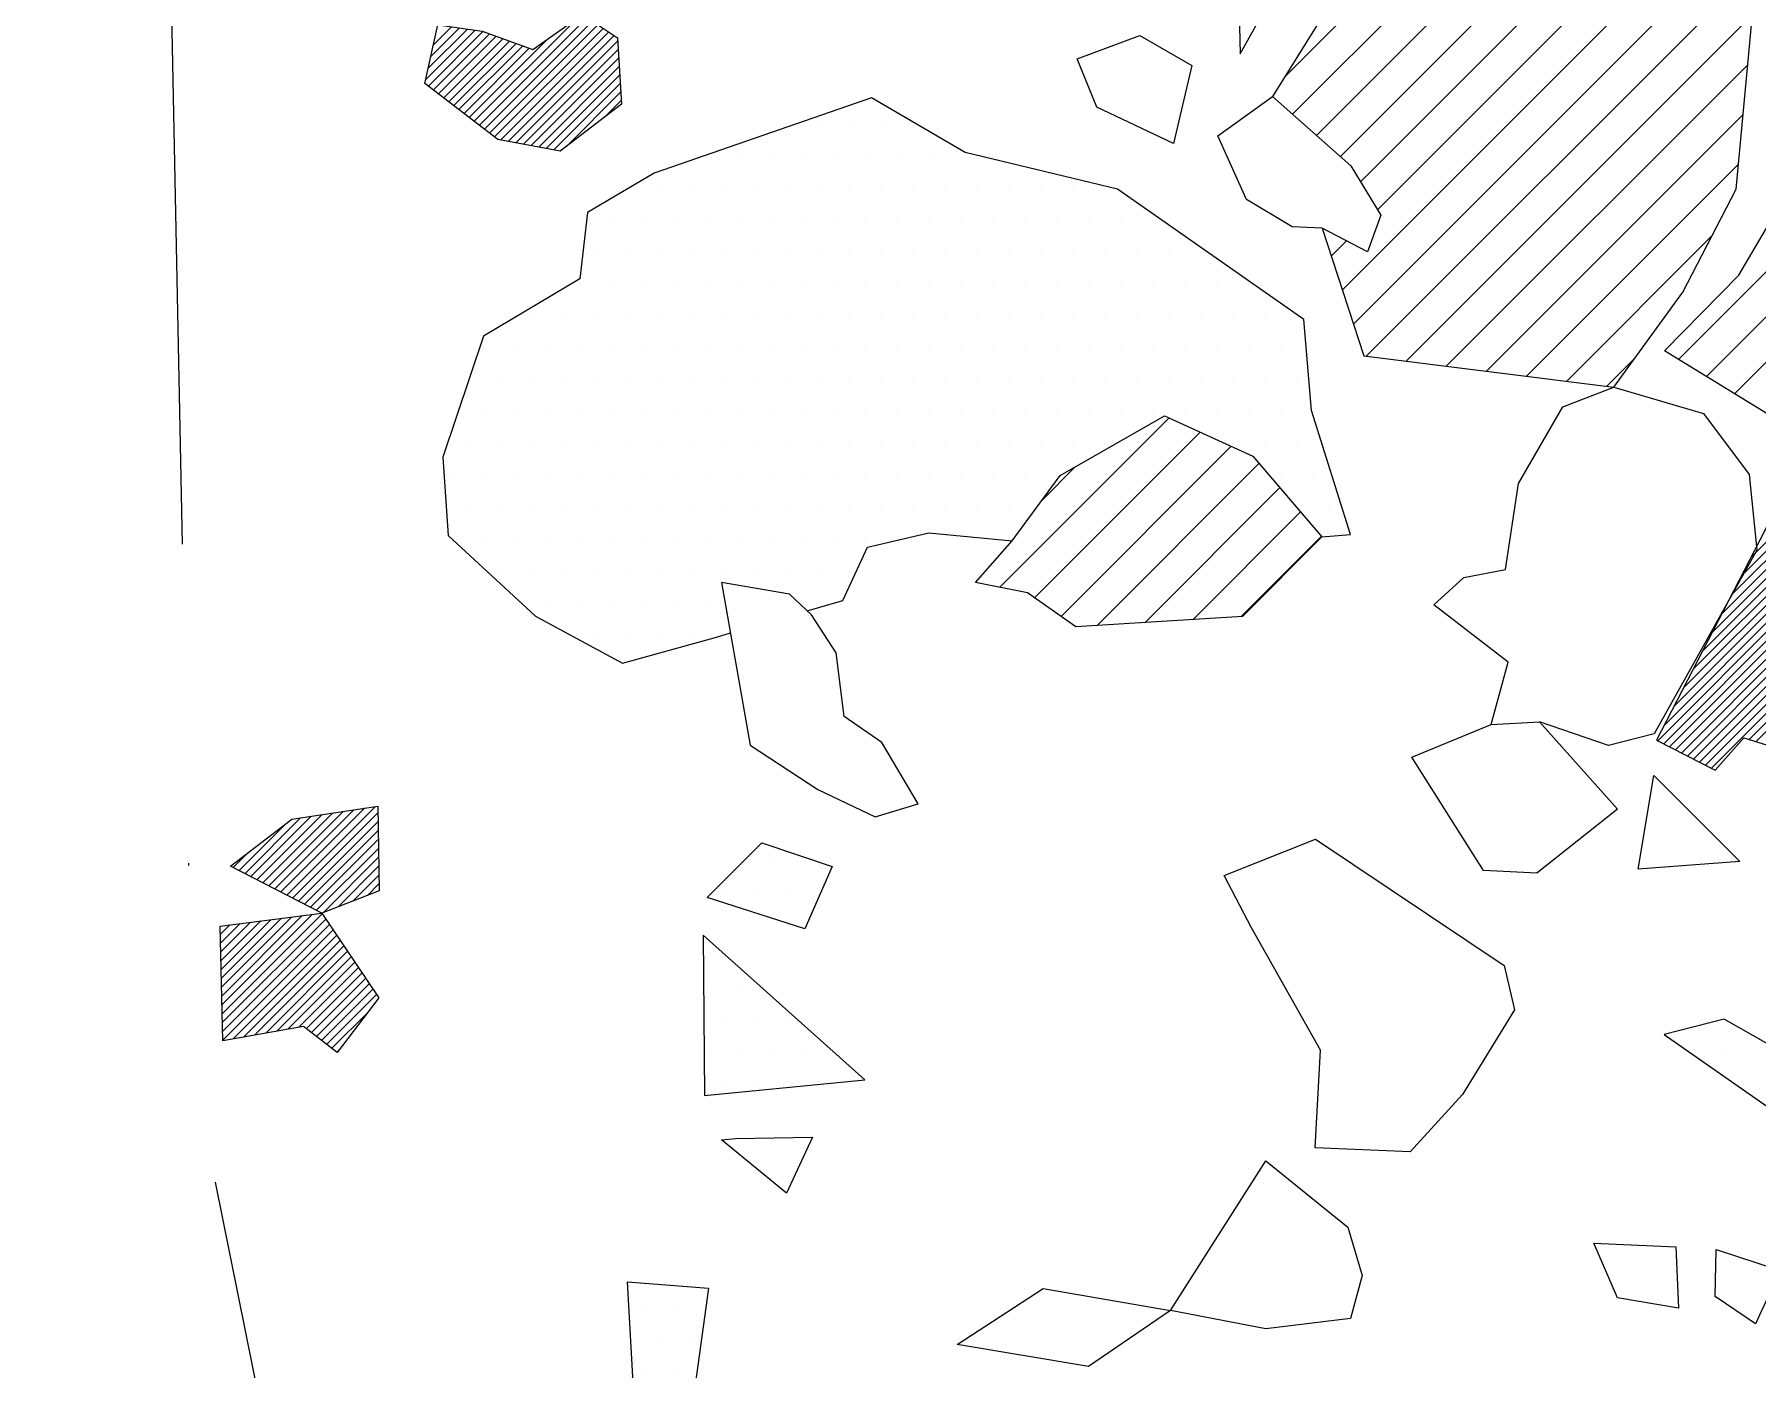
# Model space of a CAD drawing. Header units: metres. Extents: x -387 to -245, y -1892 to -1526.
# Drawn here: x -387 to -319.4, y -1673.8 to -1621.4 of the extents above; entities that cross this region are included whole.
import ezdxf

# ---------------------------------------------------------------- set-up
doc = ezdxf.new("R2010")
doc.units = ezdxf.units.M
doc.header["$LTSCALE"] = 25
doc.header["$MEASUREMENT"] = 0
doc.linetypes.add('STRICHPUNKTX2', pattern=[2, 1, -0.5, 0, -0.5])
doc.layers.get('0').update_dxf_attribs({"linetype": 'CONTINUOUS'})
for name, color, linetype in [('FEUER', 1, 'CONTINUOUS'), ('GRABUNGSGRENZE', 3, 'STRICHPUNKTX2'), ('KNOCHEN', 2, 'CONTINUOUS'), ('KNOCHENSCHRAFF', 2, 'CONTINUOUS'), ('STEINE', 4, 'CONTINUOUS'), ('STEINESCHRAFF', 4, 'CONTINUOUS')]:
    doc.layers.add(name, color=color, linetype=linetype)

# ---------------------------------------------------------------- blocks, each defined once
blk = doc.blocks.new('*X4')
at = {"color": 0}
for p, q in [((-319.666, -1641.956), (-316.398, -1638.687)), ((-320.043, -1642.686), (-316.631, -1639.275)), ((-320.42, -1643.417), (-316.865, -1639.862)), ((-320.797, -1644.147), (-317.099, -1640.449)), ((-321.174, -1644.878), (-317.332, -1641.036)), ((-321.927, -1646.338), (-317.8, -1642.211)), ((-321.55, -1645.608), (-317.566, -1641.623)), ((-322.304, -1647.069), (-318.033, -1642.798)), ((-322.681, -1647.799), (-318.254, -1643.372)), ((-323.319, -1649.144), (-318.279, -1644.104)), ((-323.058, -1648.53), (-318.267, -1643.738)), ((-323.085, -1649.264), (-318.291, -1644.47)), ((-322.851, -1649.384), (-318.304, -1644.836)), ((-322.617, -1649.503), (-318.316, -1645.202)), ((-322.383, -1649.623), (-318.328, -1645.568)), ((-322.15, -1649.743), (-318.341, -1645.934)), ((-321.916, -1649.862), (-318.353, -1646.299)), ((-321.682, -1649.982), (-318.365, -1646.665)), ((-321.448, -1650.101), (-318.378, -1647.031)), ((-321.214, -1650.221), (-318.39, -1647.397)), ((-319.727, -1649.087), (-318.402, -1647.763)), ((-319.457, -1649.171), (-318.415, -1648.129)), ((-378.728, -1654.349), (-376.546, -1652.166)), ((-378.495, -1654.469), (-376.129, -1652.103)), ((-378.261, -1654.589), (-375.713, -1652.04)), ((-378.028, -1654.709), (-375.296, -1651.977)), ((-377.794, -1654.829), (-374.88, -1651.915)), ((-377.561, -1654.949), (-374.463, -1651.852)), ((-377.328, -1655.07), (-374.047, -1651.789)), ((-377.094, -1655.19), (-373.63, -1651.726)), ((-376.861, -1655.31), (-373.518, -1651.968)), ((-376.627, -1655.43), (-373.513, -1652.316)), ((-378.961, -1654.229), (-377.142, -1652.409)), ((-376.394, -1655.55), (-373.508, -1652.664)), ((-376.161, -1655.67), (-373.503, -1653.012)), ((-379.195, -1654.108), (-378.649, -1653.563)), ((-375.927, -1655.79), (-373.497, -1653.361)), ((-375.655, -1655.872), (-373.492, -1653.709)), ((-375.079, -1655.65), (-373.487, -1654.057)), ((-374.503, -1655.427), (-373.482, -1654.406)), ((-373.928, -1655.205), (-373.477, -1654.754)), ((-379.697, -1656.732), (-379.323, -1656.358)), ((-379.689, -1657.078), (-378.917, -1656.306)), ((-379.682, -1657.424), (-378.512, -1656.254)), ((-379.674, -1657.769), (-378.107, -1656.202)), ((-379.666, -1658.115), (-377.701, -1656.15)), ((-379.658, -1658.461), (-377.296, -1656.098)), ((-379.651, -1658.807), (-376.89, -1656.047)), ((-379.643, -1659.153), (-376.485, -1655.995)), ((-379.635, -1659.498), (-376.08, -1655.943)), ((-379.627, -1659.844), (-375.704, -1655.921)), ((-379.62, -1660.19), (-375.561, -1656.132)), ((-379.612, -1660.536), (-375.419, -1656.343)), ((-379.604, -1660.882), (-375.276, -1656.553)), ((-379.198, -1660.829), (-375.133, -1656.764)), ((-378.769, -1660.753), (-374.991, -1656.975)), ((-378.339, -1660.677), (-374.848, -1657.186)), ((-377.909, -1660.601), (-374.705, -1657.397)), ((-377.48, -1660.525), (-374.563, -1657.608)), ((-377.05, -1660.449), (-374.42, -1657.819)), ((-376.621, -1660.373), (-374.277, -1658.03)), ((-376.322, -1660.428), (-374.135, -1658.241)), ((-376.123, -1660.582), (-373.992, -1658.452)), ((-375.923, -1660.736), (-373.849, -1658.662)), ((-375.723, -1660.89), (-373.707, -1658.873)), ((-375.523, -1661.043), (-373.564, -1659.084)), ((-375.324, -1661.197), (-373.89, -1659.764)), ((-375.124, -1661.351), (-375.025, -1661.252))]:
    blk.add_line(p, q, dxfattribs=at)
blk = doc.blocks.new('*X7')
at = {"color": 0}
for p, q in [((-371.643, -1623.222), (-369.7, -1621.279)), ((-371.541, -1622.767), (-370.008, -1621.234)), ((-371.44, -1622.312), (-370.316, -1621.188)), ((-371.339, -1621.857), (-370.625, -1621.143)), ((-369.736, -1624.851), (-365.665, -1620.779)), ((-369.536, -1625.004), (-365.31, -1620.778)), ((-369.336, -1625.158), (-365.098, -1620.92)), ((-369.136, -1625.312), (-364.886, -1621.061)), ((-368.937, -1625.465), (-364.674, -1621.203)), ((-371.536, -1623.468), (-369.397, -1621.33)), ((-371.336, -1623.622), (-369.137, -1621.423)), ((-371.136, -1623.775), (-368.877, -1621.517)), ((-370.936, -1623.929), (-368.617, -1621.61)), ((-370.736, -1624.083), (-368.357, -1621.704)), ((-370.536, -1624.236), (-368.097, -1621.797)), ((-370.336, -1624.39), (-367.837, -1621.891)), ((-369.936, -1624.697), (-366.884, -1621.645)), ((-368.699, -1625.581), (-364.462, -1621.344)), ((-368.401, -1625.637), (-364.25, -1621.486)), ((-368.103, -1625.693), (-364.107, -1621.696)), ((-370.136, -1624.544), (-367.577, -1621.984)), ((-367.806, -1625.749), (-364.087, -1622.03)), ((-367.508, -1625.805), (-364.068, -1622.364)), ((-367.21, -1625.861), (-364.048, -1622.698)), ((-366.913, -1625.916), (-364.029, -1623.032)), ((-366.615, -1625.972), (-364.009, -1623.366)), ((-366.134, -1625.845), (-363.99, -1623.7)), ((-364.627, -1624.691), (-363.97, -1624.034))]:
    blk.add_line(p, q, dxfattribs=at)
blk = doc.blocks.new('*X20')
at = {"color": 0}
for p, q in [((-335.258, -1632.799), (-320.765, -1618.306)), ((-334.753, -1634.062), (-319.679, -1618.988)), ((-337.641, -1624.575), (-333.003, -1619.938)), ((-336.703, -1625.405), (-330.937, -1619.639)), ((-335.764, -1626.234), (-329.031, -1619.501)), ((-334.98, -1627.218), (-327.43, -1619.668)), ((-334.314, -1628.32), (-325.829, -1619.835)), ((-337.939, -1623.105), (-335.436, -1620.602)), ((-335.693, -1631.466), (-324.228, -1620.001)), ((-333.182, -1634.259), (-319.605, -1620.681)), ((-331.612, -1634.456), (-319.786, -1622.63)), ((-330.041, -1634.653), (-319.967, -1624.579)), ((-328.47, -1634.85), (-320.148, -1626.528)), ((-322.503, -1634.186), (-315.366, -1627.049)), ((-321.408, -1634.859), (-314.493, -1627.944)), ((-326.899, -1635.047), (-321.182, -1629.329)), ((-320.313, -1635.531), (-313.621, -1628.839)), ((-336.128, -1630.133), (-335.529, -1629.535)), ((-325.328, -1635.243), (-324.195, -1634.111))]:
    blk.add_line(p, q, dxfattribs=at)
blk = doc.blocks.new('*X21')
at = {"color": 0}
for p, q in [((-349.118, -1643.124), (-342.477, -1636.483)), ((-347.76, -1643.533), (-341.264, -1637.037)), ((-346.722, -1644.263), (-340.05, -1637.591)), ((-347.456, -1639.693), (-346.175, -1638.413)), ((-345.31, -1644.618), (-338.954, -1638.262)), ((-343.425, -1644.501), (-338.139, -1639.216)), ((-341.54, -1644.384), (-337.325, -1640.169)), ((-339.655, -1644.267), (-336.51, -1641.122))]:
    blk.add_line(p, q, dxfattribs=at)
blk = doc.blocks.new('*X23')
at = {"color": 0}
for p, q in [((-356.25, -1625), (-356.25, -1625)), ((-355, -1625), (-355, -1625)), ((-353.75, -1625), (-353.75, -1625)), ((-352.5, -1625), (-352.5, -1625)), ((-360.625, -1626.25), (-360.625, -1626.25)), ((-359.375, -1626.25), (-359.375, -1626.25)), ((-358.125, -1626.25), (-358.125, -1626.25)), ((-356.875, -1626.25), (-356.875, -1626.25)), ((-355.625, -1626.25), (-355.625, -1626.25)), ((-354.375, -1626.25), (-354.375, -1626.25)), ((-353.125, -1626.25), (-353.125, -1626.25)), ((-351.875, -1626.25), (-351.875, -1626.25)), ((-350.625, -1626.25), (-350.625, -1626.25)), ((-362.5, -1627.5), (-362.5, -1627.5)), ((-361.25, -1627.5), (-361.25, -1627.5)), ((-360, -1627.5), (-360, -1627.5)), ((-358.75, -1627.5), (-358.75, -1627.5)), ((-357.5, -1627.5), (-357.5, -1627.5)), ((-356.25, -1627.5), (-356.25, -1627.5)), ((-355, -1627.5), (-355, -1627.5)), ((-353.75, -1627.5), (-353.75, -1627.5)), ((-352.5, -1627.5), (-352.5, -1627.5)), ((-351.25, -1627.5), (-351.25, -1627.5)), ((-350, -1627.5), (-350, -1627.5)), ((-348.75, -1627.5), (-348.75, -1627.5)), ((-347.5, -1627.5), (-347.5, -1627.5)), ((-346.25, -1627.5), (-346.25, -1627.5)), ((-345, -1627.5), (-345, -1627.5)), ((-364.375, -1628.75), (-364.375, -1628.75)), ((-363.125, -1628.75), (-363.125, -1628.75)), ((-361.875, -1628.75), (-361.875, -1628.75)), ((-360.625, -1628.75), (-360.625, -1628.75)), ((-359.375, -1628.75), (-359.375, -1628.75)), ((-358.125, -1628.75), (-358.125, -1628.75)), ((-356.875, -1628.75), (-356.875, -1628.75)), ((-355.625, -1628.75), (-355.625, -1628.75)), ((-354.375, -1628.75), (-354.375, -1628.75)), ((-353.125, -1628.75), (-353.125, -1628.75)), ((-351.875, -1628.75), (-351.875, -1628.75)), ((-350.625, -1628.75), (-350.625, -1628.75)), ((-349.375, -1628.75), (-349.375, -1628.75)), ((-348.125, -1628.75), (-348.125, -1628.75)), ((-346.875, -1628.75), (-346.875, -1628.75)), ((-345.625, -1628.75), (-345.625, -1628.75)), ((-344.375, -1628.75), (-344.375, -1628.75)), ((-343.125, -1628.75), (-343.125, -1628.75)), ((-365, -1630), (-365, -1630)), ((-363.75, -1630), (-363.75, -1630)), ((-362.5, -1630), (-362.5, -1630)), ((-361.25, -1630), (-361.25, -1630)), ((-360, -1630), (-360, -1630)), ((-358.75, -1630), (-358.75, -1630)), ((-357.5, -1630), (-357.5, -1630)), ((-356.25, -1630), (-356.25, -1630)), ((-355, -1630), (-355, -1630)), ((-353.75, -1630), (-353.75, -1630)), ((-352.5, -1630), (-352.5, -1630)), ((-351.25, -1630), (-351.25, -1630)), ((-350, -1630), (-350, -1630)), ((-348.75, -1630), (-348.75, -1630)), ((-347.5, -1630), (-347.5, -1630)), ((-346.25, -1630), (-346.25, -1630)), ((-345, -1630), (-345, -1630)), ((-343.75, -1630), (-343.75, -1630)), ((-342.5, -1630), (-342.5, -1630)), ((-341.25, -1630), (-341.25, -1630)), ((-365.625, -1631.25), (-365.625, -1631.25)), ((-364.375, -1631.25), (-364.375, -1631.25)), ((-363.125, -1631.25), (-363.125, -1631.25)), ((-361.875, -1631.25), (-361.875, -1631.25)), ((-360.625, -1631.25), (-360.625, -1631.25)), ((-359.375, -1631.25), (-359.375, -1631.25)), ((-358.125, -1631.25), (-358.125, -1631.25)), ((-356.875, -1631.25), (-356.875, -1631.25)), ((-355.625, -1631.25), (-355.625, -1631.25)), ((-354.375, -1631.25), (-354.375, -1631.25)), ((-353.125, -1631.25), (-353.125, -1631.25)), ((-351.875, -1631.25), (-351.875, -1631.25)), ((-350.625, -1631.25), (-350.625, -1631.25)), ((-349.375, -1631.25), (-349.375, -1631.25)), ((-348.125, -1631.25), (-348.125, -1631.25)), ((-346.875, -1631.25), (-346.875, -1631.25)), ((-345.625, -1631.25), (-345.625, -1631.25)), ((-344.375, -1631.25), (-344.375, -1631.25)), ((-343.125, -1631.25), (-343.125, -1631.25)), ((-341.875, -1631.25), (-341.875, -1631.25)), ((-340.625, -1631.25), (-340.625, -1631.25)), ((-339.375, -1631.25), (-339.375, -1631.25)), ((-367.5, -1632.5), (-367.5, -1632.5)), ((-366.25, -1632.5), (-366.25, -1632.5)), ((-365, -1632.5), (-365, -1632.5)), ((-363.75, -1632.5), (-363.75, -1632.5)), ((-362.5, -1632.5), (-362.5, -1632.5)), ((-361.25, -1632.5), (-361.25, -1632.5)), ((-360, -1632.5), (-360, -1632.5)), ((-358.75, -1632.5), (-358.75, -1632.5)), ((-357.5, -1632.5), (-357.5, -1632.5)), ((-356.25, -1632.5), (-356.25, -1632.5)), ((-355, -1632.5), (-355, -1632.5)), ((-353.75, -1632.5), (-353.75, -1632.5)), ((-352.5, -1632.5), (-352.5, -1632.5)), ((-351.25, -1632.5), (-351.25, -1632.5)), ((-350, -1632.5), (-350, -1632.5)), ((-348.75, -1632.5), (-348.75, -1632.5)), ((-347.5, -1632.5), (-347.5, -1632.5)), ((-346.25, -1632.5), (-346.25, -1632.5)), ((-345, -1632.5), (-345, -1632.5)), ((-343.75, -1632.5), (-343.75, -1632.5)), ((-342.5, -1632.5), (-342.5, -1632.5)), ((-341.25, -1632.5), (-341.25, -1632.5)), ((-340, -1632.5), (-340, -1632.5)), ((-338.75, -1632.5), (-338.75, -1632.5)), ((-337.5, -1632.5), (-337.5, -1632.5)), ((-369.375, -1633.75), (-369.375, -1633.75)), ((-368.125, -1633.75), (-368.125, -1633.75)), ((-366.875, -1633.75), (-366.875, -1633.75)), ((-365.625, -1633.75), (-365.625, -1633.75)), ((-364.375, -1633.75), (-364.375, -1633.75)), ((-363.125, -1633.75), (-363.125, -1633.75)), ((-361.875, -1633.75), (-361.875, -1633.75)), ((-360.625, -1633.75), (-360.625, -1633.75)), ((-359.375, -1633.75), (-359.375, -1633.75)), ((-358.125, -1633.75), (-358.125, -1633.75)), ((-356.875, -1633.75), (-356.875, -1633.75)), ((-355.625, -1633.75), (-355.625, -1633.75)), ((-354.375, -1633.75), (-354.375, -1633.75)), ((-353.125, -1633.75), (-353.125, -1633.75)), ((-351.875, -1633.75), (-351.875, -1633.75)), ((-350.625, -1633.75), (-350.625, -1633.75)), ((-349.375, -1633.75), (-349.375, -1633.75)), ((-348.125, -1633.75), (-348.125, -1633.75)), ((-346.875, -1633.75), (-346.875, -1633.75)), ((-345.625, -1633.75), (-345.625, -1633.75)), ((-344.375, -1633.75), (-344.375, -1633.75)), ((-343.125, -1633.75), (-343.125, -1633.75)), ((-341.875, -1633.75), (-341.875, -1633.75)), ((-340.625, -1633.75), (-340.625, -1633.75)), ((-339.375, -1633.75), (-339.375, -1633.75)), ((-338.125, -1633.75), (-338.125, -1633.75)), ((-368.75, -1635), (-368.75, -1635)), ((-367.5, -1635), (-367.5, -1635)), ((-366.25, -1635), (-366.25, -1635)), ((-365, -1635), (-365, -1635)), ((-363.75, -1635), (-363.75, -1635)), ((-362.5, -1635), (-362.5, -1635)), ((-361.25, -1635), (-361.25, -1635)), ((-360, -1635), (-360, -1635)), ((-358.75, -1635), (-358.75, -1635)), ((-357.5, -1635), (-357.5, -1635)), ((-356.25, -1635), (-356.25, -1635)), ((-355, -1635), (-355, -1635)), ((-353.75, -1635), (-353.75, -1635)), ((-352.5, -1635), (-352.5, -1635)), ((-351.25, -1635), (-351.25, -1635)), ((-350, -1635), (-350, -1635)), ((-348.75, -1635), (-348.75, -1635)), ((-347.5, -1635), (-347.5, -1635)), ((-346.25, -1635), (-346.25, -1635)), ((-345, -1635), (-345, -1635)), ((-343.75, -1635), (-343.75, -1635)), ((-342.5, -1635), (-342.5, -1635)), ((-341.25, -1635), (-341.25, -1635)), ((-340, -1635), (-340, -1635)), ((-338.75, -1635), (-338.75, -1635)), ((-337.5, -1635), (-337.5, -1635)), ((-369.375, -1636.25), (-369.375, -1636.25)), ((-368.125, -1636.25), (-368.125, -1636.25)), ((-366.875, -1636.25), (-366.875, -1636.25)), ((-365.625, -1636.25), (-365.625, -1636.25)), ((-364.375, -1636.25), (-364.375, -1636.25)), ((-363.125, -1636.25), (-363.125, -1636.25)), ((-361.875, -1636.25), (-361.875, -1636.25)), ((-360.625, -1636.25), (-360.625, -1636.25)), ((-359.375, -1636.25), (-359.375, -1636.25)), ((-358.125, -1636.25), (-358.125, -1636.25)), ((-356.875, -1636.25), (-356.875, -1636.25)), ((-355.625, -1636.25), (-355.625, -1636.25)), ((-354.375, -1636.25), (-354.375, -1636.25)), ((-353.125, -1636.25), (-353.125, -1636.25)), ((-351.875, -1636.25), (-351.875, -1636.25)), ((-350.625, -1636.25), (-350.625, -1636.25)), ((-349.375, -1636.25), (-349.375, -1636.25)), ((-348.125, -1636.25), (-348.125, -1636.25)), ((-346.875, -1636.25), (-346.875, -1636.25)), ((-345.625, -1636.25), (-345.625, -1636.25)), ((-344.375, -1636.25), (-344.375, -1636.25)), ((-343.125, -1636.25), (-343.125, -1636.25)), ((-341.875, -1636.25), (-341.875, -1636.25)), ((-340.625, -1636.25), (-340.625, -1636.25)), ((-339.375, -1636.25), (-339.375, -1636.25)), ((-338.125, -1636.25), (-338.125, -1636.25)), ((-370, -1637.5), (-370, -1637.5)), ((-368.75, -1637.5), (-368.75, -1637.5)), ((-367.5, -1637.5), (-367.5, -1637.5)), ((-366.25, -1637.5), (-366.25, -1637.5)), ((-365, -1637.5), (-365, -1637.5)), ((-363.75, -1637.5), (-363.75, -1637.5)), ((-362.5, -1637.5), (-362.5, -1637.5)), ((-361.25, -1637.5), (-361.25, -1637.5)), ((-360, -1637.5), (-360, -1637.5)), ((-358.75, -1637.5), (-358.75, -1637.5)), ((-357.5, -1637.5), (-357.5, -1637.5)), ((-356.25, -1637.5), (-356.25, -1637.5)), ((-355, -1637.5), (-355, -1637.5)), ((-353.75, -1637.5), (-353.75, -1637.5)), ((-352.5, -1637.5), (-352.5, -1637.5)), ((-351.25, -1637.5), (-351.25, -1637.5)), ((-350, -1637.5), (-350, -1637.5)), ((-348.75, -1637.5), (-348.75, -1637.5)), ((-347.5, -1637.5), (-347.5, -1637.5)), ((-346.25, -1637.5), (-346.25, -1637.5)), ((-345, -1637.5), (-345, -1637.5)), ((-340, -1637.5), (-340, -1637.5)), ((-338.75, -1637.5), (-338.75, -1637.5)), ((-337.5, -1637.5), (-337.5, -1637.5)), ((-370.625, -1638.75), (-370.625, -1638.75)), ((-369.375, -1638.75), (-369.375, -1638.75)), ((-368.125, -1638.75), (-368.125, -1638.75)), ((-366.875, -1638.75), (-366.875, -1638.75)), ((-365.625, -1638.75), (-365.625, -1638.75)), ((-364.375, -1638.75), (-364.375, -1638.75)), ((-363.125, -1638.75), (-363.125, -1638.75)), ((-361.875, -1638.75), (-361.875, -1638.75)), ((-360.625, -1638.75), (-360.625, -1638.75)), ((-359.375, -1638.75), (-359.375, -1638.75)), ((-358.125, -1638.75), (-358.125, -1638.75)), ((-356.875, -1638.75), (-356.875, -1638.75)), ((-355.625, -1638.75), (-355.625, -1638.75)), ((-354.375, -1638.75), (-354.375, -1638.75)), ((-353.125, -1638.75), (-353.125, -1638.75)), ((-351.875, -1638.75), (-351.875, -1638.75)), ((-350.625, -1638.75), (-350.625, -1638.75)), ((-349.375, -1638.75), (-349.375, -1638.75)), ((-348.125, -1638.75), (-348.125, -1638.75)), ((-346.875, -1638.75), (-346.875, -1638.75)), ((-338.125, -1638.75), (-338.125, -1638.75)), ((-336.875, -1638.75), (-336.875, -1638.75)), ((-370, -1640), (-370, -1640)), ((-368.75, -1640), (-368.75, -1640)), ((-367.5, -1640), (-367.5, -1640)), ((-366.25, -1640), (-366.25, -1640)), ((-365, -1640), (-365, -1640)), ((-363.75, -1640), (-363.75, -1640)), ((-362.5, -1640), (-362.5, -1640)), ((-361.25, -1640), (-361.25, -1640)), ((-360, -1640), (-360, -1640)), ((-358.75, -1640), (-358.75, -1640)), ((-357.5, -1640), (-357.5, -1640)), ((-356.25, -1640), (-356.25, -1640)), ((-355, -1640), (-355, -1640)), ((-353.75, -1640), (-353.75, -1640)), ((-352.5, -1640), (-352.5, -1640)), ((-351.25, -1640), (-351.25, -1640)), ((-350, -1640), (-350, -1640)), ((-348.75, -1640), (-348.75, -1640)), ((-336.25, -1640), (-336.25, -1640)), ((-369.375, -1641.25), (-369.375, -1641.25)), ((-368.125, -1641.25), (-368.125, -1641.25)), ((-366.875, -1641.25), (-366.875, -1641.25)), ((-365.625, -1641.25), (-365.625, -1641.25)), ((-364.375, -1641.25), (-364.375, -1641.25)), ((-363.125, -1641.25), (-363.125, -1641.25)), ((-361.875, -1641.25), (-361.875, -1641.25)), ((-360.625, -1641.25), (-360.625, -1641.25)), ((-359.375, -1641.25), (-359.375, -1641.25)), ((-358.125, -1641.25), (-358.125, -1641.25)), ((-356.875, -1641.25), (-356.875, -1641.25)), ((-355.625, -1641.25), (-355.625, -1641.25)), ((-354.375, -1641.25), (-354.375, -1641.25)), ((-353.125, -1641.25), (-353.125, -1641.25)), ((-368.75, -1642.5), (-368.75, -1642.5)), ((-367.5, -1642.5), (-367.5, -1642.5)), ((-366.25, -1642.5), (-366.25, -1642.5)), ((-365, -1642.5), (-365, -1642.5)), ((-363.75, -1642.5), (-363.75, -1642.5)), ((-362.5, -1642.5), (-362.5, -1642.5)), ((-361.25, -1642.5), (-361.25, -1642.5)), ((-360, -1642.5), (-360, -1642.5)), ((-358.75, -1642.5), (-358.75, -1642.5)), ((-357.5, -1642.5), (-357.5, -1642.5)), ((-356.25, -1642.5), (-356.25, -1642.5)), ((-355, -1642.5), (-355, -1642.5)), ((-366.875, -1643.75), (-366.875, -1643.75)), ((-365.625, -1643.75), (-365.625, -1643.75)), ((-364.375, -1643.75), (-364.375, -1643.75)), ((-363.125, -1643.75), (-363.125, -1643.75)), ((-361.875, -1643.75), (-361.875, -1643.75)), ((-360.625, -1643.75), (-360.625, -1643.75)), ((-356.875, -1643.75), (-356.875, -1643.75)), ((-365, -1645), (-365, -1645)), ((-363.75, -1645), (-363.75, -1645)), ((-362.5, -1645), (-362.5, -1645)), ((-361.25, -1645), (-361.25, -1645)), ((-360, -1645), (-360, -1645)), ((-358.125, -1653.75), (-358.125, -1653.75)), ((-356.875, -1653.75), (-356.875, -1653.75)), ((-360, -1655), (-360, -1655)), ((-358.75, -1655), (-358.75, -1655)), ((-357.5, -1655), (-357.5, -1655)), ((-356.25, -1655), (-356.25, -1655)), ((-356.875, -1656.25), (-356.875, -1656.25)), ((-360, -1657.5), (-360, -1657.5)), ((-360.625, -1658.75), (-360.625, -1658.75)), ((-359.375, -1658.75), (-359.375, -1658.75)), ((-360, -1660), (-360, -1660)), ((-358.75, -1660), (-358.75, -1660)), ((-357.5, -1660), (-357.5, -1660)), ((-360.625, -1661.25), (-360.625, -1661.25)), ((-359.375, -1661.25), (-359.375, -1661.25)), ((-358.125, -1661.25), (-358.125, -1661.25)), ((-356.875, -1661.25), (-356.875, -1661.25)), ((-321.875, -1661.25), (-321.875, -1661.25)), ((-320.625, -1661.25), (-320.625, -1661.25)), ((-360, -1662.5), (-360, -1662.5)), ((-358.75, -1662.5), (-358.75, -1662.5)), ((-357.5, -1662.5), (-357.5, -1662.5)), ((-356.25, -1662.5), (-356.25, -1662.5)), ((-320, -1662.5), (-320, -1662.5)), ((-363.125, -1671.25), (-363.125, -1671.25)), ((-361.875, -1671.25), (-361.875, -1671.25)), ((-362.5, -1672.5), (-362.5, -1672.5)), ((-361.25, -1672.5), (-361.25, -1672.5)), ((-363.125, -1673.75), (-363.125, -1673.75)), ((-361.875, -1673.75), (-361.875, -1673.75))]:
    blk.add_line(p, q, dxfattribs=at)

msp = doc.modelspace()

# ---------------------------------------------------------------- linework, layer by layer
at = {"layer": 'GRABUNGSGRENZE', "flags": 128}
msp.add_lwpolyline([(-386.987, -1890.849), (-381.398, -1829.456), (-380.433, -1696.808), (-376.802, -1681.793), (-380.779, -1661.973), (-383.389, -1529.427)], dxfattribs=at)
at = {"layer": 'KNOCHEN'}
for points in [[(-371.674, -1623.362), (-371.162, -1621.064), (-369.426, -1621.32), (-367.434, -1622.035), (-365.493, -1620.657), (-364.114, -1621.577), (-363.961, -1624.182), (-366.363, -1626.02), (-368.814, -1625.559), (-371.674, -1623.362)], [(-316.565, -1635.333), (-319.121, -1640.9), (-323.363, -1649.122), (-321.065, -1650.297), (-319.941, -1649.021), (-318.46, -1649.481), (-318.254, -1643.352), (-314.982, -1635.129), (-316.565, -1635.333)], [(-375.72, -1655.897), (-379.295, -1654.057), (-376.894, -1652.219), (-373.522, -1651.709), (-373.472, -1655.029), (-375.72, -1655.897)], [(-379.604, -1660.901), (-379.704, -1656.406), (-375.72, -1655.897), (-373.474, -1659.218), (-375.109, -1661.362), (-376.437, -1660.34), (-379.604, -1660.901)]]:
    msp.add_lwpolyline(points, dxfattribs=at)
at = {"layer": 'STEINE'}
for points in [[(-336.581, -1616.632), (-339.492, -1614.486), (-342.658, -1610.858), (-344.597, -1607.946), (-348.686, -1614.278), (-344.04, -1619.745), (-341.128, -1619.235), (-339.749, -1620.053), (-339.699, -1622.198), (-336.581, -1616.632)], [(-336.483, -1629.044), (-334.851, -1634.05), (-325.044, -1635.279), (-322.336, -1631.551), (-320.24, -1627.517), (-319.471, -1619.243), (-320.39, -1618.119), (-324.171, -1620.007), (-329.585, -1619.443), (-333.109, -1619.953), (-336.583, -1620.922), (-338.423, -1623.884)], [(-342.305, -1625.722), (-345.318, -1624.29), (-346.084, -1622.4), (-343.632, -1621.482), (-341.589, -1622.657), (-342.305, -1625.722)], [(-336.488, -1641.149), (-335.364, -1641.047), (-336.894, -1636.194), (-337.2, -1632.619), (-344.502, -1627.509), (-350.478, -1626.076), (-354.154, -1623.93), (-362.685, -1626.889), (-365.291, -1628.421), (-365.598, -1631.026), (-369.379, -1633.272), (-370.964, -1638.021), (-370.761, -1641.086), (-367.339, -1644.254), (-363.918, -1646.094), (-360.24, -1645.074), (-359.686, -1644.914)], [(-337.658, -1628.992), (-339.446, -1627.919), (-340.568, -1625.416), (-338.423, -1623.884), (-335.359, -1626.592), (-334.185, -1628.534), (-334.696, -1629.964), (-336.483, -1629.044), (-337.658, -1628.992)], [(-318.145, -1624.198), (-312.069, -1630.431), (-313.552, -1634.466), (-316.975, -1637.58), (-323.052, -1633.85), (-320.139, -1630.888), (-318.402, -1627.926), (-318.145, -1624.198)], [(-329.85, -1648.506), (-329.185, -1646.055), (-332.096, -1643.807), (-330.921, -1642.734), (-329.286, -1642.428), (-328.774, -1639.057), (-327.036, -1636.045), (-325.044, -1635.279), (-321.52, -1636.302), (-319.733, -1638.703), (-319.428, -1641.666), (-323.465, -1648.866), (-325.253, -1649.325), (-327.96, -1648.405)], [(-350.075, -1642.932), (-348.644, -1641.298), (-346.753, -1638.745), (-342.666, -1636.397), (-339.194, -1637.981), (-336.488, -1641.149), (-339.604, -1644.264), (-346.142, -1644.67), (-348.032, -1643.341), (-350.075, -1642.932)], [(-356.68, -1644.048), (-355.285, -1643.645), (-354.314, -1641.552), (-351.913, -1640.99), (-348.644, -1641.298)], [(-356.258, -1651.051), (-354.011, -1652.125), (-352.325, -1651.614), (-353.755, -1649.213), (-355.235, -1648.191), (-355.541, -1645.688), (-356.511, -1644.207), (-357.379, -1643.389), (-360.035, -1642.929), (-358.913, -1649.314), (-356.258, -1651.051)], [(-330.158, -1654.227), (-332.966, -1649.782), (-329.85, -1648.506), (-327.96, -1648.405), (-324.897, -1651.828), (-328.064, -1654.33), (-330.158, -1654.227)], [(-324.08, -1654.178), (-323.466, -1650.501), (-320.096, -1653.873), (-324.08, -1654.178)], [(-336.751, -1665.104), (-336.546, -1661.274), (-339.251, -1656.471), (-340.323, -1654.428), (-336.747, -1652.999), (-329.343, -1657.956), (-328.934, -1659.693), (-330.979, -1663.012), (-333.023, -1665.259), (-336.751, -1665.104)], [(-360.601, -1655.289), (-358.455, -1653.145), (-355.697, -1654.065), (-356.771, -1656.516), (-360.601, -1655.289)], [(-360.706, -1663.053), (-354.423, -1662.442), (-360.755, -1656.77), (-360.706, -1663.053)], [(-313.051, -1665.112), (-317.749, -1661.74), (-320.711, -1660.053), (-323.061, -1660.665), (-318.21, -1664.038), (-313.051, -1665.112)], [(-359.481, -1664.739), (-356.467, -1664.689), (-357.489, -1666.885), (-360.042, -1664.79), (-359.481, -1664.739)], [(-342.423, -1671.487), (-338.692, -1665.614), (-335.475, -1668.22), (-334.914, -1670.11), (-335.374, -1671.796), (-338.695, -1672.203), (-342.423, -1671.487)], [(-324.903, -1670.982), (-325.822, -1668.837), (-322.604, -1668.991), (-322.604, -1668.991), (-322.503, -1671.392), (-324.903, -1670.982)], [(-321.072, -1670.932), (-321.021, -1669.094), (-318.518, -1669.912), (-319.489, -1672.006), (-321.072, -1670.932)], [(-365.972, -1679.396), (-363.519, -1674.085), (-363.722, -1670.356), (-360.555, -1670.612), (-361.067, -1674.392), (-359.281, -1679.296), (-360.559, -1681.032), (-365.972, -1679.396)], [(-350.8, -1672.812), (-347.428, -1670.617), (-342.423, -1671.487), (-345.642, -1673.682), (-350.8, -1672.812)]]:
    msp.add_lwpolyline(points, dxfattribs=at)

# ---------------------------------------------------------------- block references
at = {"layer": 'FEUER'}
for name in ['*X20', '*X21']:
    msp.add_blockref(name, (0, 0), dxfattribs=at)
at = {"layer": 'KNOCHENSCHRAFF'}
for name in ['*X7', '*X4']:
    msp.add_blockref(name, (0, 0), dxfattribs=at)
at = {"layer": 'STEINESCHRAFF'}
msp.add_blockref('*X23', (0, 0), dxfattribs=at)

doc.saveas('drawing.dxf')
